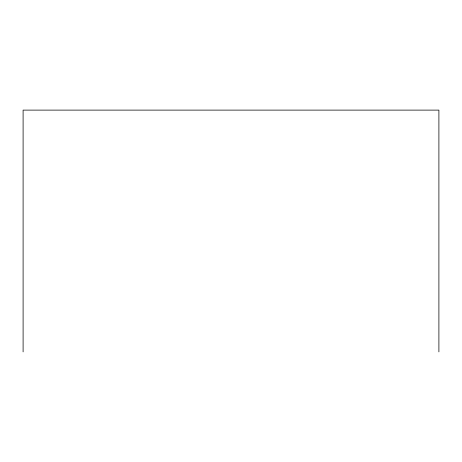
<?xml version="1.0" encoding="UTF-8"?>
<svg xmlns="http://www.w3.org/2000/svg" width="462" height="462" viewBox="0 0 462 462"><rect width="100%" height="100%" fill="white"/><g stroke="black" fill="none" stroke-linecap="round" stroke-linejoin="round"><path stroke-width="0.69" d="M438.9 351.888L438.9 110.112L23.1 110.112L23.1 351.888"/></g></svg>
